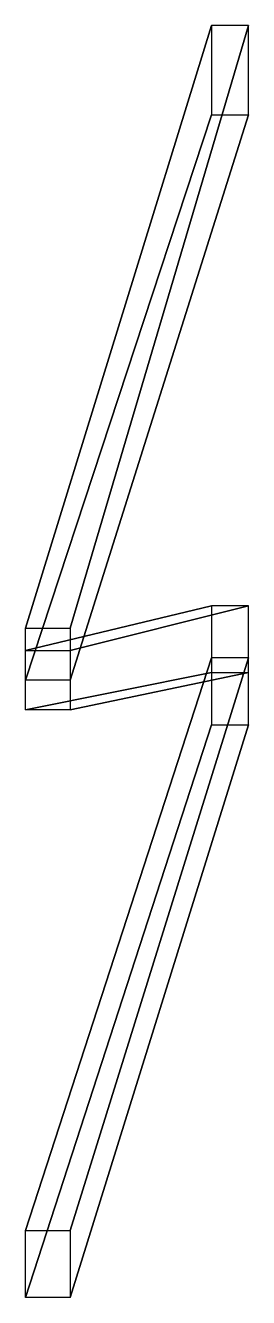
# Model space of a CAD drawing. Extents: x 3.13 to 3.43, y 0.48 to 2.19.
import ezdxf

# ---------------------------------------------------------------- set-up
doc = ezdxf.new("R2010")
doc.units = 0
doc.layers.add('WING_HOLDER1', color=1, linetype='CONTINUOUS')

msp = doc.modelspace()

# ---------------------------------------------------------------- linework, layer by layer
at = {"layer": 'WING_HOLDER1'}
for points in [[(3.38, 2.19, 1.23), (3.13, 1.38, -0.36), (3.19, 1.38, -0.36), (3.43, 2.19, 1.23)], [(3.38, 2.07, 1.23), (3.13, 1.31, -0.36), (3.13, 1.38, -0.36), (3.38, 2.19, 1.23)], [(3.19, 1.38, -0.36), (3.19, 1.31, -0.36), (3.43, 2.07, 1.23), (3.43, 2.19, 1.23)], [(3.43, 2.07, 1.23), (3.19, 1.31, -0.36), (3.13, 1.31, -0.36), (3.38, 2.07, 1.23)], [(3.38, 1.41, 1.23), (3.13, 1.35, -0.36), (3.19, 1.35, -0.36), (3.43, 1.41, 1.23)], [(3.38, 1.32, 1.23), (3.13, 1.27, -0.36), (3.13, 1.35, -0.36), (3.38, 1.41, 1.23)], [(3.19, 1.35, -0.36), (3.19, 1.27, -0.36), (3.43, 1.32, 1.23), (3.43, 1.41, 1.23)], [(3.38, 1.34, 1.23), (3.13, 0.57, -0.4), (3.19, 0.57, -0.4), (3.43, 1.34, 1.23)], [(3.38, 1.25, 1.23), (3.13, 0.48, -0.4), (3.13, 0.57, -0.4), (3.38, 1.34, 1.23)], [(3.19, 0.57, -0.4), (3.19, 0.48, -0.4), (3.43, 1.25, 1.23), (3.43, 1.34, 1.23)], [(3.43, 1.32, 1.23), (3.19, 1.27, -0.36), (3.13, 1.27, -0.36), (3.38, 1.32, 1.23)], [(3.43, 1.25, 1.23), (3.19, 0.48, -0.4), (3.13, 0.48, -0.4), (3.38, 1.25, 1.23)]]:
    msp.add_3dface(points, dxfattribs=at)

doc.saveas('drawing.dxf')
